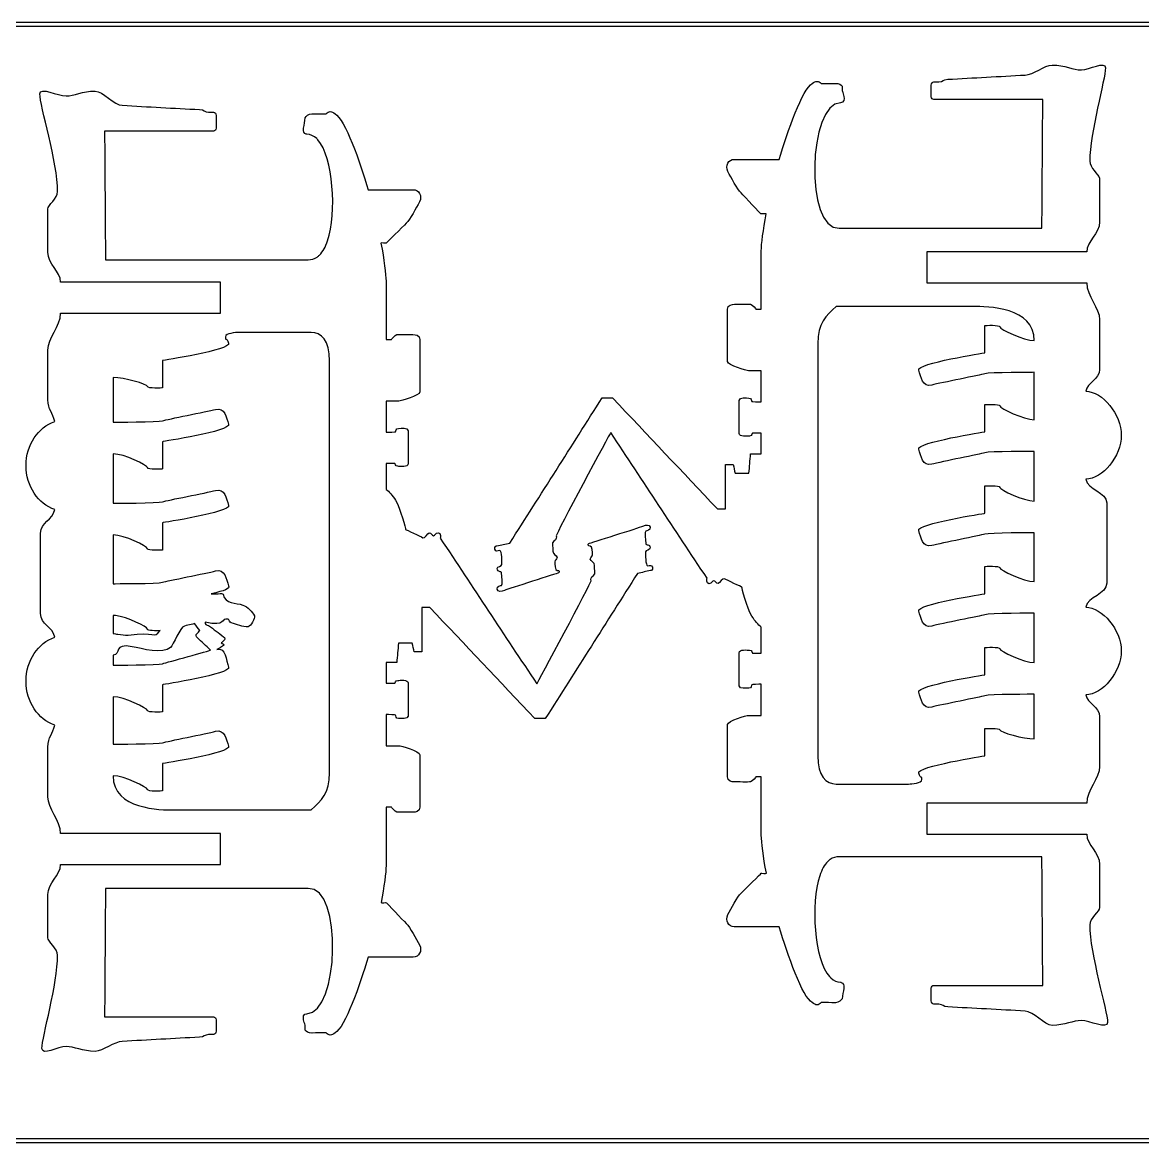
# Model space of a CAD drawing. Extents: x 0 to 300, y 0 to 105.
# Drawn here: x 100.3 to 205.4, y 0 to 105 of the extents above; entities that cross this region are included whole.
import ezdxf

# ---------------------------------------------------------------- set-up
doc = ezdxf.new("R2010")
doc.units = 0
doc.header["$MEASUREMENT"] = 0
doc.layers.add('DEFAULT', color=18, linetype='CONTINUOUS')

msp = doc.modelspace()

# ---------------------------------------------------------------- linework, layer by layer
at = {"layer": 'DEFAULT', "color": 242}
for points in [[(300, 105), (0, 105), (0, 0), (300, 0)], [(299.65, 0.35), (0.35, 0.35), (0.35, 104.65), (299.65, 104.65)]]:
    msp.add_lwpolyline(points, close=True, dxfattribs=at)
for points, knots in [([(201.32, 26.08), (201.32, 27.21), (200.11, 27.88), (200.11, 28.91), (195.11, 28.91), (190.11, 28.91), (185.11, 28.91), (185.11, 29.88), (185.11, 30.84), (185.11, 31.81), (190.11, 31.81), (195.11, 31.81), (200.11, 31.81), (200.11, 33.03), (201.32, 34.15), (201.32, 35.26), (201.32, 36.81), (201.32, 38.37), (201.32, 39.92), (201.32, 40.88), (200.16, 41.13), (200.02, 41.97), (201.61, 41.97), (203.35, 44.14), (203.35, 46.09), (203.35, 48.04), (201.56, 50.18), (200.02, 50.18), (200.21, 51.16), (201.99, 51.41), (202, 52.43), (202, 54.94), (202, 57.45), (201.99, 59.96), (201.99, 60.98), (200.21, 61.2), (200.02, 62.18), (201.61, 62.18), (203.35, 64.35), (203.35, 66.3), (203.35, 68.25), (201.61, 70.42), (200.02, 70.42), (200.16, 71.26), (201.32, 71.51), (201.32, 72.47), (201.32, 74.02), (201.32, 75.58), (201.32, 77.13), (201.32, 78.23), (200.11, 79.36), (200.11, 80.58), (195.11, 80.58), (190.11, 80.58), (185.11, 80.58), (185.11, 81.55), (185.11, 82.51), (185.11, 83.48), (190.11, 83.48), (195.11, 83.48), (200.11, 83.48), (200.11, 84.51), (201.32, 85.18), (201.32, 86.31), (201.31, 87.68), (201.31, 89.05), (201.31, 90.41), (201.22, 90.75), (200.39, 91.4), (200.39, 91.99), (200.39, 94.65), (201.87, 99.7), (201.87, 100.73), (201.87, 101.43), (200.36, 100.55), (199.61, 100.55), (198.86, 100.55), (198.07, 101), (196.87, 101), (196.17, 101), (195.08, 100.07), (194.35, 100.07), (191.93, 99.93), (189.5, 99.8), (187.08, 99.67), (186.62, 99.67), (186.66, 99.43), (186.25, 99.43), (186.09, 99.42), (185.94, 99.42), (185.79, 99.42), (185.65, 99.42), (185.54, 99.28), (185.54, 99.11), (185.54, 98.75), (185.54, 98.39), (185.54, 98.03), (185.54, 97.89), (185.65, 97.77), (185.79, 97.77), (189.19, 97.77), (192.59, 97.77), (196, 97.77), (195.97, 93.75), (195.94, 89.74), (195.91, 85.72), (189.58, 85.72), (183.25, 85.72), (176.91, 85.72), (173.64, 85.52), (174.01, 97.47), (177.04, 97.47), (177.37, 97.47), (177.4, 97.8), (177.34, 98.05), (177.29, 98.22), (177.25, 98.38), (177.21, 98.54), (177.21, 98.54), (177.21, 98.55), (177.2, 98.56), (177.2, 98.71), (177.19, 98.86), (177.18, 99.02), (177.12, 99.16), (176.87, 99.28), (176.56, 99.28), (176.56, 99.28), (176.55, 99.28), (176.54, 99.28), (176.1, 99.27), (175.66, 99.27), (175.22, 99.26), (174.98, 99.55), (174.72, 99.54), (174.39, 99.26), (173.47, 98.8), (172.05, 94.75), (171.29, 92.16), (169.88, 92.16), (168.47, 92.16), (167.07, 92.16), (166.54, 92.16), (166.18, 91.58), (166.48, 91.02), (166.77, 90.46), (167.37, 89.36), (167.71, 89.02), (168.05, 88.68), (169.57, 87.06), (169.57, 87.06), (169.57, 87.04), (170.08, 87.08), (170.07, 87.06), (169.79, 85.55), (169.61, 84.22), (169.61, 83.58), (169.61, 81.76), (169.61, 79.93), (169.61, 78.11), (169.45, 78.11), (169.28, 78.11), (169.11, 78.11), (169.11, 78.11), (168.79, 78.55), (168.6, 78.58), (168.42, 78.61), (167.33, 78.58), (167.1, 78.58), (166.86, 78.58), (166.45, 78.55), (166.45, 78.11), (166.45, 76.47), (166.45, 74.84), (166.45, 73.2), (166.45, 72.85), (168.24, 72.35), (168.42, 72.35), (168.59, 72.35), (169.61, 72.35), (169.61, 72.35), (169.61, 71.38), (169.61, 70.4), (169.61, 69.43), (169.38, 69.43), (168.71, 69.44), (168.71, 69.47), (168.71, 69.56), (168.68, 69.79), (168.45, 69.79), (168.21, 69.79), (167.57, 69.91), (167.54, 69.57), (167.52, 69.24), (167.54, 66.82), (167.54, 66.47), (167.54, 66.12), (168.3, 66.23), (168.51, 66.23), (168.73, 66.23), (168.77, 66.5), (168.77, 66.5), (169.05, 66.5), (169.33, 66.5), (169.61, 66.5), (169.61, 65.85), (169.61, 65.2), (169.61, 64.56), (169.27, 64.56), (168.94, 64.56), (168.6, 64.56), (168.55, 63.95), (168.5, 63.34), (168.45, 62.74), (168.02, 62.74), (167.58, 62.74), (167.15, 62.74), (167.1, 63.01), (167.04, 63.29), (166.98, 63.56), (166.73, 63.56), (166.49, 63.56), (166.24, 63.56), (166.24, 62.17), (166.24, 60.78), (166.24, 59.39), (166, 59.39), (165.75, 59.39), (165.51, 59.39), (162.22, 62.86), (158.94, 66.34), (155.66, 69.81), (155.33, 69.81), (155.01, 69.81), (154.69, 69.81), (151.81, 65.27), (148.93, 60.73), (146.04, 56.2), (145.63, 56.11), (145.22, 56.02), (144.81, 55.93), (144.81, 55.93), (144.55, 55.91), (144.63, 55.62), (144.72, 55.34), (144.9, 55.49), (145.09, 55.49), (145.3, 55.49), (145.3, 54.34), (145.3, 54.19), (145.3, 54.03), (144.85, 53.99), (144.86, 53.81), (144.88, 53.37), (145.25, 53.64), (145.27, 53.37), (145.3, 53.11), (145.36, 52.22), (145.27, 52.22), (145.18, 52.22), (144.79, 52.16), (144.86, 51.87), (144.92, 51.59), (145.21, 51.63), (145.54, 51.76), (145.87, 51.9), (150.5, 53.35), (150.61, 53.4), (150.73, 53.44), (150.7, 53.68), (150.48, 53.64), (150.26, 53.59), (150.24, 54.3), (150.24, 54.45), (150.24, 54.61), (150.46, 54.65), (150.46, 54.85), (150.46, 55.05), (150.04, 55.14), (150.06, 55.45), (150.08, 55.75), (149.93, 56.26), (150.16, 56.39), (150.39, 56.53), (150.48, 56.77), (150.39, 56.88), (150.3, 56.99), (155.49, 66.55), (155.49, 66.55), (158.5, 62), (161.51, 57.46), (164.52, 52.91), (164.52, 52.91), (164.43, 52.36), (164.7, 52.38), (164.96, 52.4), (165.05, 52.67), (165.16, 52.67), (165.27, 52.67), (165.41, 52.38), (165.57, 52.4), (165.73, 52.43), (165.95, 52.95), (166.15, 52.85), (166.35, 52.73), (167.78, 52.07), (167.78, 52.07), (167.78, 52.07), (168.24, 50.11), (168.73, 49.34), (169.01, 48.88), (169.31, 48.53), (169.61, 48.32), (169.61, 47.51), (169.61, 46.7), (169.61, 45.89), (169.33, 45.89), (169.05, 45.89), (168.77, 45.89), (168.77, 45.89), (168.73, 46.16), (168.51, 46.16), (168.3, 46.16), (167.54, 46.27), (167.54, 45.92), (167.54, 45.57), (167.52, 43.15), (167.54, 42.82), (167.57, 42.48), (168.21, 42.6), (168.45, 42.6), (168.68, 42.6), (168.71, 42.83), (168.71, 42.92), (168.71, 42.95), (169.38, 42.96), (169.61, 42.96), (169.61, 41.99), (169.61, 41.01), (169.61, 40.04), (169.21, 40.04), (168.82, 40.04), (168.42, 40.04), (168.24, 40.04), (166.45, 39.54), (166.45, 39.19), (166.45, 37.55), (166.45, 35.92), (166.45, 34.28), (166.45, 33.84), (166.86, 33.81), (167.09, 33.81), (167.33, 33.81), (168.42, 33.78), (168.6, 33.81), (168.79, 33.84), (169.11, 34.28), (169.11, 34.28), (169.28, 34.28), (169.45, 34.28), (169.61, 34.28), (169.61, 32.46), (169.61, 30.63), (169.61, 28.81), (169.61, 28.17), (169.8, 26.78), (170.09, 25.24), (170.1, 25.2), (169.59, 25.27), (169.59, 25.24), (169.59, 25.24), (168.05, 23.71), (167.71, 23.37), (167.37, 23.04), (166.77, 21.93), (166.48, 21.37), (166.18, 20.81), (166.54, 20.23), (167.07, 20.23), (168.47, 20.23), (169.88, 20.23), (171.29, 20.23), (172.05, 17.64), (173.47, 13.59), (174.39, 13.13), (174.72, 12.84), (174.98, 12.84), (175.22, 13.13), (175.67, 13.12), (176.12, 13.12), (176.56, 13.11), (176.87, 13.11), (177.12, 13.34), (177.18, 13.49), (177.24, 13.81), (177.29, 14.13), (177.34, 14.45), (177.34, 14.47), (177.35, 14.5), (177.35, 14.52), (177.38, 14.74), (177.29, 14.97), (177.11, 15.02), (177.09, 15.03), (177.07, 15.03), (177.04, 15.03), (176.7, 15.03), (176.39, 15.18), (176.12, 15.44), (176.08, 15.47), (176.04, 15.52), (176, 15.56), (174.58, 17.13), (174.2, 22.42), (175.09, 25.01), (175.28, 25.58), (175.53, 26.04), (175.84, 26.36), (175.91, 26.42), (175.99, 26.49), (176.06, 26.54), (176.31, 26.72), (176.6, 26.8), (176.91, 26.79), (183.25, 26.79), (189.58, 26.79), (195.91, 26.79), (195.94, 22.77), (195.97, 18.75), (196, 14.74), (192.59, 14.74), (189.19, 14.74), (185.79, 14.74), (185.65, 14.74), (185.54, 14.62), (185.54, 14.47), (185.54, 14.08), (185.54, 13.68), (185.54, 13.28), (185.54, 13.11), (185.65, 12.97), (185.79, 12.97), (185.94, 12.97), (186.09, 12.97), (186.25, 12.97), (186.66, 12.96), (186.62, 12.72), (187.08, 12.72), (189.5, 12.59), (191.93, 12.46), (194.35, 12.32), (195.08, 12.32), (196.17, 10.99), (196.87, 10.99), (198.07, 10.99), (198.86, 11.44), (199.61, 11.44), (200.36, 11.44), (202.07, 10.56), (202.07, 11.26), (202.07, 12.29), (200.39, 17.74), (200.39, 20.4), (200.39, 21.02), (201.32, 21.71), (201.32, 22.03), (201.32, 23.38), (201.32, 24.73), (201.32, 26.08)], [11.461, 11.461, 11.461, 11.461, 12.461, 12.461, 12.461, 54.981, 54.981, 54.981, 63.198, 63.198, 63.198, 105.718, 105.718, 105.718, 106.718, 106.718, 106.718, 119.95, 119.95, 119.95, 120.95, 120.95, 120.95, 121.95, 121.95, 121.95, 122.95, 122.95, 122.95, 123.959055, 123.959055, 123.959055, 145.337111, 145.337111, 145.337111, 146.337111, 146.337111, 146.337111, 147.337111, 147.337111, 147.337111, 148.337111, 148.337111, 148.337111, 149.337111, 149.337111, 149.337111, 162.567111, 162.567111, 162.567111, 163.567111, 163.567111, 163.567111, 206.087111, 206.087111, 206.087111, 214.303111, 214.303111, 214.303111, 256.823111, 256.823111, 256.823111, 257.823111, 257.823111, 257.823111, 269.442145, 269.442145, 269.442145, 270.442145, 270.442145, 270.442145, 271.442145, 271.442145, 271.442145, 272.442145, 272.442145, 272.442145, 273.442145, 273.442145, 273.442145, 274.442145, 274.442145, 274.442145, 295.063184, 295.063184, 295.063184, 296.063184, 296.063184, 296.063184, 297.364338, 297.364338, 297.364338, 298.364338, 298.364338, 298.364338, 301.409338, 301.409338, 301.409338, 302.409338, 302.409338, 302.409338, 331.348338, 331.348338, 331.348338, 365.489254, 365.489254, 365.489254, 419.338254, 419.338254, 419.338254, 420.338254, 420.338254, 420.338254, 421.338254, 421.338254, 421.338254, 422.766736, 422.766736, 422.766736, 423.766736, 423.766736, 423.766736, 425.071694, 425.071694, 425.071694, 426.071694, 426.071694, 426.071694, 426.130694, 426.130694, 426.130694, 429.871191, 429.871191, 429.871191, 430.871191, 430.871191, 430.871191, 431.871191, 431.871191, 431.871191, 443.834191, 443.834191, 443.834191, 444.834191, 444.834191, 444.834191, 445.834191, 445.834191, 445.834191, 446.834191, 446.834191, 446.834191, 447.834191, 447.834191, 447.834191, 448.834191, 448.834191, 448.834191, 464.335191, 464.335191, 464.335191, 465.754192, 465.754192, 465.754192, 466.754192, 466.754192, 466.754192, 467.754192, 467.754192, 467.754192, 468.754192, 468.754192, 468.754192, 482.674192, 482.674192, 482.674192, 483.674192, 483.674192, 483.674192, 484.674192, 484.674192, 484.674192, 492.954192, 492.954192, 492.954192, 493.954192, 493.954192, 493.954192, 494.954192, 494.954192, 494.954192, 495.954192, 495.954192, 495.954192, 496.954192, 496.954192, 496.954192, 497.954192, 497.954192, 497.954192, 498.954192, 498.954192, 498.954192, 501.333192, 501.333192, 501.333192, 506.834192, 506.834192, 506.834192, 509.700192, 509.700192, 509.700192, 514.878833, 514.878833, 514.878833, 518.538833, 518.538833, 518.538833, 520.921877, 520.921877, 520.921877, 523.011877, 523.011877, 523.011877, 534.840877, 534.840877, 534.840877, 536.920877, 536.920877, 536.920877, 577.574646, 577.574646, 577.574646, 580.324646, 580.324646, 580.324646, 626.034174, 626.034174, 626.034174, 629.615738, 629.615738, 629.615738, 630.615738, 630.615738, 630.615738, 631.615738, 631.615738, 631.615738, 632.615738, 632.615738, 632.615738, 633.615738, 633.615738, 633.615738, 634.615738, 634.615738, 634.615738, 635.615738, 635.615738, 635.615738, 636.615738, 636.615738, 636.615738, 637.615738, 637.615738, 637.615738, 638.615738, 638.615738, 638.615738, 639.615738, 639.615738, 639.615738, 640.615738, 640.615738, 640.615738, 641.615738, 641.615738, 641.615738, 642.615738, 642.615738, 642.615738, 643.615738, 643.615738, 643.615738, 644.615738, 644.615738, 644.615738, 645.615738, 645.615738, 645.615738, 691.997221, 691.997221, 691.997221, 692.997221, 692.997221, 692.997221, 693.997221, 693.997221, 693.997221, 694.997221, 694.997221, 694.997221, 695.997221, 695.997221, 695.997221, 696.997221, 696.997221, 696.997221, 697.997221, 697.997221, 697.997221, 698.997221, 698.997221, 698.997221, 705.867221, 705.867221, 705.867221, 708.246221, 708.246221, 708.246221, 709.246221, 709.246221, 709.246221, 710.246221, 710.246221, 710.246221, 711.246221, 711.246221, 711.246221, 712.246221, 712.246221, 712.246221, 713.246221, 713.246221, 713.246221, 714.246221, 714.246221, 714.246221, 722.525222, 722.525222, 722.525222, 725.910222, 725.910222, 725.910222, 726.910222, 726.910222, 726.910222, 740.830222, 740.830222, 740.830222, 741.830222, 741.830222, 741.830222, 742.830222, 742.830222, 742.830222, 743.830222, 743.830222, 743.830222, 745.247222, 745.247222, 745.247222, 760.747222, 760.747222, 760.747222, 761.747222, 761.747222, 761.747222, 762.747222, 762.747222, 762.747222, 763.747222, 763.747222, 763.747222, 764.747222, 764.747222, 764.747222, 765.747222, 765.747222, 765.747222, 777.712222, 777.712222, 777.712222, 778.712222, 778.712222, 778.712222, 779.712222, 779.712222, 779.712222, 783.51168, 783.51168, 783.51168, 784.51168, 784.51168, 784.51168, 787.270242, 787.270242, 787.270242, 788.270242, 788.270242, 788.270242, 789.270242, 789.270242, 789.270242, 790.270242, 790.270242, 790.270242, 791.270242, 791.270242, 791.270242, 792.270242, 792.270242, 792.270242, 793.270242, 793.270242, 793.270242, 794.270242, 794.270242, 794.270242, 795.270242, 795.270242, 795.270242, 796.270242, 796.270242, 796.270242, 850.119242, 850.119242, 850.119242, 884.272157, 884.272157, 884.272157, 913.211157, 913.211157, 913.211157, 914.211157, 914.211157, 914.211157, 917.586157, 917.586157, 917.586157, 918.586157, 918.586157, 918.586157, 919.887282, 919.887282, 919.887282, 920.887282, 920.887282, 920.887282, 941.508266, 941.508266, 941.508266, 942.508266, 942.508266, 942.508266, 943.508266, 943.508266, 943.508266, 944.508266, 944.508266, 944.508266, 945.508266, 945.508266, 945.508266, 946.508266, 946.508266, 946.508266, 957.969266, 957.969266, 957.969266, 957.969266]), ([(102.73, 83.47), (102.73, 82.34), (103.93, 81.67), (103.93, 80.64), (108.93, 80.64), (113.93, 80.64), (118.93, 80.64), (118.93, 79.67), (118.93, 78.71), (118.93, 77.74), (113.93, 77.74), (108.93, 77.74), (103.93, 77.74), (103.93, 76.52), (102.73, 75.39), (102.73, 74.29), (102.73, 72.74), (102.73, 71.18), (102.73, 69.63), (102.73, 68.67), (103.23, 68.42), (103.37, 67.58), (101.82, 67.06), (100.69, 65.41), (100.69, 63.46), (100.69, 61.51), (101.82, 59.86), (103.38, 59.34), (103.19, 58.36), (102.05, 58.14), (102.05, 57.12), (102.05, 54.61), (102.05, 52.1), (102.05, 49.59), (102.05, 48.57), (103.19, 48.35), (103.38, 47.37), (101.82, 46.85), (100.69, 45.2), (100.69, 43.25), (100.69, 41.3), (101.82, 39.65), (103.37, 39.13), (103.23, 38.29), (102.73, 38.04), (102.73, 37.08), (102.73, 35.53), (102.73, 33.97), (102.73, 32.42), (102.73, 31.31), (103.93, 30.19), (103.93, 28.97), (108.93, 28.97), (113.93, 28.97), (118.93, 28.97), (118.93, 28), (118.93, 27.04), (118.93, 26.07), (113.93, 26.07), (108.93, 26.07), (103.93, 26.07), (103.93, 25.04), (102.73, 24.37), (102.73, 23.24), (102.73, 21.89), (102.73, 20.54), (102.73, 19.19), (102.73, 18.87), (103.65, 18.18), (103.65, 17.56), (103.65, 14.9), (102.18, 9.85), (102.18, 8.82), (102.18, 8.12), (103.68, 9), (104.44, 9), (105.18, 9), (105.97, 8.55), (107.17, 8.55), (107.88, 8.55), (108.96, 9.48), (109.7, 9.48), (112.12, 9.62), (114.54, 9.75), (116.96, 9.88), (117.42, 9.88), (117.38, 10.12), (117.8, 10.12), (117.95, 10.13), (118.1, 10.13), (118.25, 10.13), (118.39, 10.13), (118.51, 10.27), (118.51, 10.44), (118.51, 10.8), (118.51, 11.16), (118.51, 11.52), (118.51, 11.66), (118.39, 11.78), (118.25, 11.78), (114.85, 11.78), (111.45, 11.78), (108.05, 11.78), (108.08, 15.8), (108.1, 19.81), (108.13, 23.82), (114.47, 23.82), (120.8, 23.82), (127.13, 23.82), (130.4, 24.03), (130.03, 12.08), (127, 12.08), (126.67, 12.08), (126.64, 11.75), (126.71, 11.5), (126.75, 11.33), (126.79, 11.17), (126.84, 11.01), (126.84, 11), (126.84, 11), (126.84, 10.99), (126.85, 10.84), (126.85, 10.69), (126.86, 10.53), (126.92, 10.39), (127.17, 10.27), (127.48, 10.27), (127.49, 10.27), (127.49, 10.27), (127.5, 10.27), (127.94, 10.28), (128.38, 10.28), (128.82, 10.29), (129.07, 10), (129.33, 10), (129.65, 10.29), (130.57, 10.75), (132, 14.8), (132.76, 17.39), (134.16, 17.39), (135.57, 17.39), (136.98, 17.39), (137.51, 17.39), (137.86, 17.97), (137.57, 18.53), (137.27, 19.09), (136.67, 20.19), (136.33, 20.53), (135.99, 20.87), (134.47, 22.48), (134.47, 22.48), (134.48, 22.52), (133.96, 22.45), (133.97, 22.49), (134.25, 23.98), (134.43, 25.34), (134.43, 25.97), (134.43, 27.79), (134.43, 29.62), (134.43, 31.44), (134.6, 31.44), (134.76, 31.44), (134.93, 31.44), (134.93, 31.44), (135.26, 31), (135.44, 30.97), (135.63, 30.94), (136.71, 30.97), (136.95, 30.97), (137.19, 30.97), (137.6, 31), (137.6, 31.44), (137.6, 33.08), (137.6, 34.71), (137.6, 36.35), (137.6, 36.7), (135.8, 37.2), (135.63, 37.2), (135.23, 37.2), (134.83, 37.2), (134.43, 37.2), (134.43, 38.17), (134.43, 39.15), (134.43, 40.12), (134.66, 40.12), (135.33, 40.11), (135.33, 40.08), (135.33, 39.99), (135.36, 39.76), (135.6, 39.76), (135.83, 39.76), (136.48, 39.64), (136.5, 39.98), (136.52, 40.31), (136.51, 42.73), (136.51, 43.08), (136.51, 43.43), (135.74, 43.32), (135.53, 43.32), (135.31, 43.32), (135.27, 43.05), (135.27, 43.05), (134.99, 43.05), (134.71, 43.05), (134.43, 43.05), (134.43, 43.7), (134.43, 44.34), (134.43, 44.99), (134.77, 44.99), (135.11, 44.99), (135.44, 44.99), (135.49, 45.6), (135.55, 46.21), (135.6, 46.81), (136.03, 46.81), (136.46, 46.81), (136.89, 46.81), (136.95, 46.54), (137.01, 46.26), (137.07, 45.99), (137.31, 45.99), (137.56, 45.99), (137.8, 45.99), (137.8, 47.38), (137.8, 48.77), (137.8, 50.16), (138.05, 50.16), (138.29, 50.16), (138.54, 50.16), (141.82, 46.69), (145.1, 43.21), (148.39, 39.74), (148.71, 39.74), (149.03, 39.74), (149.36, 39.74), (152.24, 44.28), (155.12, 48.81), (158, 53.35), (158.41, 53.44), (158.82, 53.53), (159.23, 53.62), (159.23, 53.62), (159.5, 53.64), (159.41, 53.93), (159.32, 54.21), (159.15, 54.06), (158.95, 54.06), (158.75, 54.06), (158.75, 55.21), (158.75, 55.36), (158.75, 55.51), (159.2, 55.56), (159.19, 55.74), (159.17, 56.18), (158.79, 55.91), (158.77, 56.18), (158.75, 56.44), (158.68, 57.32), (158.77, 57.32), (158.86, 57.32), (159.26, 57.39), (159.19, 57.68), (159.12, 57.96), (158.84, 57.92), (158.51, 57.79), (158.18, 57.65), (153.54, 56.2), (153.43, 56.15), (153.32, 56.11), (153.34, 55.87), (153.57, 55.91), (153.78, 55.96), (153.8, 55.25), (153.8, 55.1), (153.8, 54.94), (153.58, 54.9), (153.58, 54.7), (153.58, 54.5), (154.01, 54.41), (153.98, 54.1), (153.96, 53.8), (154.11, 53.29), (153.88, 53.15), (153.65, 53.02), (153.57, 52.78), (153.65, 52.67), (153.74, 52.56), (148.56, 43), (148.56, 43), (145.54, 47.55), (142.53, 52.09), (139.52, 56.64), (139.52, 56.64), (139.61, 57.19), (139.34, 57.17), (139.08, 57.15), (138.99, 56.88), (138.88, 56.88), (138.77, 56.88), (138.63, 57.17), (138.47, 57.15), (138.31, 57.12), (138.09, 56.59), (137.89, 56.7), (137.69, 56.82), (136.27, 57.48), (136.27, 57.48), (136.27, 57.48), (135.8, 59.44), (135.32, 60.21), (135.03, 60.67), (134.73, 61.02), (134.43, 61.23), (134.43, 62.04), (134.43, 62.85), (134.43, 63.66), (134.71, 63.66), (134.99, 63.66), (135.27, 63.66), (135.27, 63.66), (135.31, 63.39), (135.53, 63.39), (135.74, 63.39), (136.51, 63.28), (136.51, 63.63), (136.51, 63.98), (136.52, 66.4), (136.5, 66.73), (136.48, 67.07), (135.83, 66.95), (135.6, 66.95), (135.36, 66.95), (135.33, 66.72), (135.33, 66.63), (135.33, 66.6), (134.66, 66.59), (134.43, 66.59), (134.43, 67.56), (134.43, 68.54), (134.43, 69.51), (134.43, 69.51), (135.45, 69.51), (135.63, 69.51), (135.8, 69.51), (137.6, 70.01), (137.6, 70.36), (137.6, 72), (137.6, 73.63), (137.6, 75.27), (137.6, 75.71), (137.19, 75.74), (136.95, 75.74), (136.71, 75.74), (135.63, 75.77), (135.44, 75.74), (135.26, 75.71), (134.93, 75.27), (134.93, 75.27), (134.76, 75.27), (134.6, 75.27), (134.43, 75.27), (134.43, 77.09), (134.43, 78.92), (134.43, 80.74), (134.43, 81.38), (134.24, 82.79), (133.95, 84.31), (133.94, 84.36), (134.46, 84.27), (134.45, 84.31), (134.45, 84.31), (135.99, 85.84), (136.33, 86.18), (136.67, 86.51), (137.27, 87.62), (137.57, 88.18), (137.86, 88.74), (137.51, 89.32), (136.98, 89.32), (135.57, 89.32), (134.16, 89.32), (132.76, 89.32), (132, 91.91), (130.57, 95.96), (129.65, 96.42), (129.33, 96.7), (129.07, 96.71), (128.82, 96.42), (128.37, 96.43), (127.93, 96.43), (127.48, 96.44), (127.17, 96.44), (126.92, 96.21), (126.86, 96.06), (126.81, 95.74), (126.76, 95.42), (126.71, 95.1), (126.7, 95.08), (126.7, 95.05), (126.69, 95.03), (126.67, 94.81), (126.76, 94.58), (126.93, 94.53), (126.95, 94.52), (126.98, 94.52), (127, 94.52), (127.35, 94.52), (127.65, 94.37), (127.93, 94.11), (127.97, 94.07), (128.01, 94.03), (128.04, 93.99), (129.46, 92.42), (129.84, 87.13), (128.96, 84.54), (128.76, 83.97), (128.51, 83.51), (128.2, 83.19), (128.13, 83.13), (128.06, 83.06), (127.98, 83.01), (127.73, 82.83), (127.45, 82.75), (127.13, 82.76), (120.8, 82.76), (114.47, 82.76), (108.13, 82.76), (108.1, 86.78), (108.08, 90.8), (108.05, 94.81), (111.45, 94.81), (114.85, 94.81), (118.25, 94.81), (118.39, 94.81), (118.51, 94.93), (118.51, 95.08), (118.51, 95.47), (118.51, 95.87), (118.51, 96.27), (118.51, 96.44), (118.39, 96.58), (118.25, 96.58), (118.1, 96.58), (117.95, 96.58), (117.8, 96.58), (117.38, 96.58), (117.42, 96.83), (116.96, 96.83), (114.54, 96.96), (112.12, 97.09), (109.7, 97.23), (108.96, 97.23), (107.88, 98.56), (107.17, 98.56), (105.97, 98.56), (105.18, 98.11), (104.44, 98.11), (103.68, 98.11), (101.98, 98.99), (101.98, 98.29), (101.98, 97.26), (103.65, 91.81), (103.65, 89.15), (103.65, 88.53), (102.73, 87.84), (102.73, 87.52), (102.73, 86.17), (102.73, 84.82), (102.73, 83.47)], [11.46, 11.46, 11.46, 11.46, 12.46, 12.46, 12.46, 54.98, 54.98, 54.98, 63.196, 63.196, 63.196, 105.716, 105.716, 105.716, 106.716, 106.716, 106.716, 119.946, 119.946, 119.946, 120.946, 120.946, 120.946, 121.946, 121.946, 121.946, 122.946, 122.946, 122.946, 123.955, 123.955, 123.955, 145.333, 145.333, 145.333, 146.333, 146.333, 146.333, 147.333, 147.333, 147.333, 148.333, 148.333, 148.333, 149.333, 149.333, 149.333, 162.562, 162.562, 162.562, 163.562, 163.562, 163.562, 206.082, 206.082, 206.082, 214.299, 214.299, 214.299, 256.819, 256.819, 256.819, 257.819, 257.819, 257.819, 269.278, 269.278, 269.278, 270.278, 270.278, 270.278, 271.278, 271.278, 271.278, 272.278, 272.278, 272.278, 273.278, 273.278, 273.278, 274.278, 274.278, 274.278, 294.899039, 294.899039, 294.899039, 295.899039, 295.899039, 295.899039, 297.200193, 297.200193, 297.200193, 298.200193, 298.200193, 298.200193, 301.245193, 301.245193, 301.245193, 302.245193, 302.245193, 302.245193, 331.184193, 331.184193, 331.184193, 365.325108, 365.325108, 365.325108, 419.174108, 419.174108, 419.174108, 420.174108, 420.174108, 420.174108, 421.174108, 421.174108, 421.174108, 422.603556, 422.603556, 422.603556, 423.603556, 423.603556, 423.603556, 424.908515, 424.908515, 424.908515, 425.908515, 425.908515, 425.908515, 425.969515, 425.969515, 425.969515, 429.707996, 429.707996, 429.707996, 430.707996, 430.707996, 430.707996, 431.707996, 431.707996, 431.707996, 443.674996, 443.674996, 443.674996, 444.674996, 444.674996, 444.674996, 445.674996, 445.674996, 445.674996, 446.674996, 446.674996, 446.674996, 447.674996, 447.674996, 447.674996, 448.674996, 448.674996, 448.674996, 464.174996, 464.174996, 464.174996, 465.591996, 465.591996, 465.591996, 466.591996, 466.591996, 466.591996, 467.591996, 467.591996, 467.591996, 468.591996, 468.591996, 468.591996, 482.510996, 482.510996, 482.510996, 483.510996, 483.510996, 483.510996, 486.897996, 486.897996, 486.897996, 495.178996, 495.178996, 495.178996, 496.178996, 496.178996, 496.178996, 497.178996, 497.178996, 497.178996, 498.178996, 498.178996, 498.178996, 499.178996, 499.178996, 499.178996, 500.178996, 500.178996, 500.178996, 501.178996, 501.178996, 501.178996, 503.560996, 503.560996, 503.560996, 509.060996, 509.060996, 509.060996, 511.928996, 511.928996, 511.928996, 517.108633, 517.108633, 517.108633, 520.768633, 520.768633, 520.768633, 523.151678, 523.151678, 523.151678, 525.241678, 525.241678, 525.241678, 537.071678, 537.071678, 537.071678, 539.151678, 539.151678, 539.151678, 579.805446, 579.805446, 579.805446, 582.555446, 582.555446, 582.555446, 628.265818, 628.265818, 628.265818, 631.84717, 631.84717, 631.84717, 632.84717, 632.84717, 632.84717, 633.84717, 633.84717, 633.84717, 634.84717, 634.84717, 634.84717, 635.84717, 635.84717, 635.84717, 636.84717, 636.84717, 636.84717, 637.84717, 637.84717, 637.84717, 638.84717, 638.84717, 638.84717, 639.84717, 639.84717, 639.84717, 640.84717, 640.84717, 640.84717, 641.84717, 641.84717, 641.84717, 642.84717, 642.84717, 642.84717, 643.84717, 643.84717, 643.84717, 644.84717, 644.84717, 644.84717, 645.84717, 645.84717, 645.84717, 646.84717, 646.84717, 646.84717, 647.84717, 647.84717, 647.84717, 694.229476, 694.229476, 694.229476, 695.229476, 695.229476, 695.229476, 696.229476, 696.229476, 696.229476, 697.229476, 697.229476, 697.229476, 698.229476, 698.229476, 698.229476, 699.229476, 699.229476, 699.229476, 700.229476, 700.229476, 700.229476, 701.229476, 701.229476, 701.229476, 708.099476, 708.099476, 708.099476, 710.481476, 710.481476, 710.481476, 711.481476, 711.481476, 711.481476, 712.481476, 712.481476, 712.481476, 713.481476, 713.481476, 713.481476, 714.481476, 714.481476, 714.481476, 715.481476, 715.481476, 715.481476, 716.481476, 716.481476, 716.481476, 724.760476, 724.760476, 724.760476, 725.760476, 725.760476, 725.760476, 726.760476, 726.760476, 726.760476, 740.680476, 740.680476, 740.680476, 741.680476, 741.680476, 741.680476, 742.680476, 742.680476, 742.680476, 743.680476, 743.680476, 743.680476, 745.096476, 745.096476, 745.096476, 760.596476, 760.596476, 760.596476, 761.596476, 761.596476, 761.596476, 762.596476, 762.596476, 762.596476, 763.596476, 763.596476, 763.596476, 764.596476, 764.596476, 764.596476, 765.596476, 765.596476, 765.596476, 777.563476, 777.563476, 777.563476, 778.563476, 778.563476, 778.563476, 779.563476, 779.563476, 779.563476, 783.36295, 783.36295, 783.36295, 784.36295, 784.36295, 784.36295, 787.120525, 787.120525, 787.120525, 788.120525, 788.120525, 788.120525, 789.120525, 789.120525, 789.120525, 790.120525, 790.120525, 790.120525, 791.120525, 791.120525, 791.120525, 792.120525, 792.120525, 792.120525, 793.120525, 793.120525, 793.120525, 794.120525, 794.120525, 794.120525, 795.120525, 795.120525, 795.120525, 796.120525, 796.120525, 796.120525, 849.969525, 849.969525, 849.969525, 884.12244, 884.12244, 884.12244, 913.06144, 913.06144, 913.06144, 914.06144, 914.06144, 914.06144, 917.43644, 917.43644, 917.43644, 918.43644, 918.43644, 918.43644, 919.737578, 919.737578, 919.737578, 920.737578, 920.737578, 920.737578, 941.358618, 941.358618, 941.358618, 942.358618, 942.358618, 942.358618, 943.358618, 943.358618, 943.358618, 944.358618, 944.358618, 944.358618, 945.358618, 945.358618, 945.358618, 946.358618, 946.358618, 946.358618, 957.818618, 957.818618, 957.818618, 957.818618]), ([(176.63, 33.61), (175.68, 33.61), (174.91, 34.36), (174.91, 36.26), (174.91, 49.14), (174.91, 62.01), (174.91, 74.88), (174.91, 76.79), (175.68, 77.53), (176.63, 78.37), (180.9, 78.37), (185.17, 78.37), (189.44, 78.37), (190.82, 78.37), (195.2, 78.33), (195.2, 75.17), (194.19, 75.17), (191.98, 76.24), (191.98, 76.46), (191.98, 76.68), (190.57, 76.59), (190.57, 76.59), (190.57, 75.74), (190.57, 74.89), (190.57, 74.03), (190.57, 74.03), (184.11, 73.04), (184.36, 72.4), (184.61, 71.76), (184.7, 70.77), (185.58, 71), (186.47, 71.23), (190.16, 71.94), (190.55, 72.07), (190.95, 72.2), (195.2, 72.2), (195.2, 72.2), (195.2, 70.72), (195.2, 69.24), (195.2, 67.76), (194.19, 67.76), (191.98, 68.83), (191.98, 69.05), (191.98, 69.27), (190.57, 69.18), (190.57, 69.18), (190.57, 68.33), (190.57, 67.48), (190.57, 66.62), (190.57, 66.62), (184.11, 65.63), (184.36, 64.99), (184.61, 64.35), (184.7, 63.36), (185.58, 63.59), (186.47, 63.82), (190.16, 64.53), (190.55, 64.66), (190.95, 64.79), (195.2, 64.79), (195.2, 64.79), (195.2, 63.24), (195.2, 61.68), (195.2, 60.13), (194.19, 60.13), (191.98, 61.2), (191.98, 61.42), (191.98, 61.64), (190.57, 61.55), (190.57, 61.55), (190.57, 60.7), (190.57, 59.84), (190.57, 58.99), (190.57, 58.99), (184.11, 58), (184.36, 57.36), (184.61, 56.72), (184.7, 55.73), (185.58, 55.96), (186.47, 56.19), (190.16, 56.9), (190.55, 57.03), (190.95, 57.16), (195.2, 57.16), (195.2, 57.16), (195.2, 55.64), (195.2, 54.11), (195.2, 52.59), (194.19, 52.59), (191.98, 53.65), (191.98, 53.88), (191.98, 54.09), (190.57, 54.01), (190.57, 54.01), (190.57, 53.15), (190.57, 52.3), (190.57, 51.45), (190.57, 51.45), (184.11, 50.46), (184.36, 49.82), (184.61, 49.18), (184.7, 48.19), (185.58, 48.42), (186.47, 48.65), (190.16, 49.35), (190.55, 49.48), (190.95, 49.62), (195.2, 49.62), (195.2, 49.62), (195.2, 48.07), (195.2, 46.53), (195.2, 44.99), (194.19, 44.99), (191.98, 46.06), (191.98, 46.28), (191.98, 46.5), (190.57, 46.41), (190.57, 46.41), (190.57, 45.56), (190.57, 44.71), (190.57, 43.85), (190.57, 43.85), (184.11, 42.86), (184.36, 42.22), (184.61, 41.58), (184.7, 40.59), (185.58, 40.82), (186.47, 41.05), (190.16, 41.75), (190.55, 41.89), (190.95, 42.02), (195.2, 42.02), (195.2, 42.02), (195.2, 40.62), (195.2, 39.23), (195.2, 37.84), (194.19, 37.84), (191.98, 38.46), (191.98, 38.68), (191.98, 38.9), (190.57, 38.81), (190.57, 38.81), (190.57, 37.96), (190.57, 37.1), (190.57, 36.25), (190.57, 36.25), (184.11, 35.26), (184.36, 34.62), (184.61, 33.98), (184.66, 34.46), (184.66, 34.02), (184.66, 33.69), (183.69, 33.62), (183.42, 33.61), (181.16, 33.61), (178.9, 33.61), (176.63, 33.61)], [19.238, 19.238, 19.238, 19.238, 20.238, 20.238, 20.238, 129.718, 129.718, 129.718, 130.718, 130.718, 130.718, 167.007, 167.007, 167.007, 168.007, 168.007, 168.007, 169.007, 169.007, 169.007, 170.007, 170.007, 170.007, 177.257, 177.257, 177.257, 178.257, 178.257, 178.257, 179.257, 179.257, 179.257, 180.257, 180.257, 180.257, 181.257, 181.257, 181.257, 193.847, 193.847, 193.847, 194.847, 194.847, 194.847, 195.847, 195.847, 195.847, 203.097, 203.097, 203.097, 204.097, 204.097, 204.097, 205.097, 205.097, 205.097, 206.097, 206.097, 206.097, 207.097, 207.097, 207.097, 220.307, 220.307, 220.307, 221.307, 221.307, 221.307, 222.307, 222.307, 222.307, 229.556, 229.556, 229.556, 230.556, 230.556, 230.556, 231.556, 231.556, 231.556, 232.556, 232.556, 232.556, 233.556, 233.556, 233.556, 246.516, 246.516, 246.516, 247.516, 247.516, 247.516, 248.516, 248.516, 248.516, 255.766, 255.766, 255.766, 256.766, 256.766, 256.766, 257.766, 257.766, 257.766, 258.766, 258.766, 258.766, 259.766, 259.766, 259.766, 272.885, 272.885, 272.885, 273.885, 273.885, 273.885, 274.885, 274.885, 274.885, 282.134, 282.134, 282.134, 283.134, 283.134, 283.134, 284.134, 284.134, 284.134, 285.134, 285.134, 285.134, 286.134, 286.134, 286.134, 297.984, 297.984, 297.984, 298.984, 298.984, 298.984, 299.984, 299.984, 299.984, 307.233, 307.233, 307.233, 308.233, 308.233, 308.233, 309.233, 309.233, 309.233, 310.233, 310.233, 310.233, 329.471, 329.471, 329.471, 329.471]), ([(114.61, 31.18), (113.28, 31.18), (108.85, 31.22), (108.85, 34.38), (109.86, 34.38), (112.06, 33.31), (112.06, 33.09), (112.06, 32.87), (113.47, 32.96), (113.47, 32.96), (113.47, 33.81), (113.47, 34.66), (113.47, 35.52), (113.47, 35.52), (119.93, 36.51), (119.68, 37.15), (119.43, 37.78), (119.34, 38.78), (118.46, 38.55), (117.58, 38.32), (113.89, 37.61), (113.49, 37.48), (113.09, 37.35), (108.85, 37.35), (108.85, 37.35), (108.85, 38.83), (108.85, 40.31), (108.85, 41.79), (109.86, 41.79), (112.06, 40.72), (112.06, 40.5), (112.06, 40.28), (113.47, 40.37), (113.47, 40.37), (113.47, 41.22), (113.47, 42.07), (113.47, 42.92), (113.47, 42.92), (119.93, 43.92), (119.68, 44.56), (119.43, 45.2), (119.43, 46.44), (118.56, 46.22), (118.63, 46.27), (119.19, 46.58), (119.19, 46.58), (119.26, 46.62), (119.24, 46.72), (119.14, 46.76), (119.09, 46.78), (119.04, 46.81), (118.99, 46.83), (119.07, 46.9), (119.15, 46.97), (119.23, 47.05), (119.36, 47.15), (119.36, 47.32), (119.21, 47.41), (118.74, 47.76), (118.27, 48.12), (117.8, 48.47), (117.58, 48.44), (117.46, 48.65), (117.47, 48.77), (119.49, 48.31), (118.9, 49.22), (119.64, 49.06), (119.7, 48.99), (119.79, 48.78), (119.93, 48.73), (120.45, 48.56), (120.99, 48.31), (121.5, 48.36), (121.75, 48.39), (122.19, 49.14), (122.09, 49.36), (121.91, 49.78), (121.45, 50.2), (121.01, 50.38), (120.37, 50.64), (119.36, 50.43), (119.16, 51.4), (119.13, 51.55), (118.33, 51.37), (118.04, 51.44), (119.32, 51.73), (119.79, 51.92), (119.68, 52.19), (119.43, 52.83), (119.34, 53.82), (118.46, 53.59), (117.58, 53.36), (113.89, 52.65), (113.49, 52.52), (113.09, 52.39), (108.85, 52.39), (108.85, 52.39), (108.85, 53.91), (108.85, 55.44), (108.85, 56.96), (109.86, 56.96), (112.06, 55.9), (112.06, 55.67), (112.06, 55.46), (113.47, 55.54), (113.47, 55.54), (113.47, 56.4), (113.47, 57.25), (113.47, 58.1), (113.47, 58.1), (119.93, 59.09), (119.68, 59.73), (119.43, 60.37), (119.34, 61.36), (118.46, 61.13), (117.58, 60.9), (113.89, 60.2), (113.49, 60.07), (113.09, 59.93), (108.85, 59.93), (108.85, 59.93), (108.85, 61.48), (108.85, 63.02), (108.85, 64.56), (109.86, 64.56), (112.06, 63.49), (112.06, 63.27), (112.06, 63.05), (113.47, 63.14), (113.47, 63.14), (113.47, 63.99), (113.47, 64.84), (113.47, 65.7), (113.47, 65.7), (119.93, 66.69), (119.68, 67.33), (119.43, 67.97), (119.34, 68.96), (118.46, 68.73), (117.58, 68.5), (113.89, 67.8), (113.49, 67.66), (113.09, 67.53), (108.85, 67.53), (108.85, 67.53), (108.85, 68.92), (108.85, 70.32), (108.85, 71.71), (109.86, 71.71), (112.06, 71.09), (112.06, 70.87), (112.06, 70.65), (113.47, 70.74), (113.47, 70.74), (113.47, 71.59), (113.47, 72.45), (113.47, 73.3), (113.47, 73.3), (119.93, 74.29), (119.68, 74.93), (119.43, 75.57), (119.38, 75.09), (119.38, 75.53), (119.38, 75.86), (120.35, 75.93), (120.62, 75.94), (122.88, 75.94), (125.15, 75.94), (127.41, 75.94), (128.36, 75.94), (129.13, 75.19), (129.13, 73.29), (129.13, 60.41), (129.13, 47.54), (129.13, 34.67), (129.13, 32.76), (128.36, 32.02), (127.41, 31.18), (123.14, 31.18), (118.87, 31.18), (114.61, 31.18)], [36.289, 36.289, 36.289, 36.289, 37.289, 37.289, 37.289, 38.289, 38.289, 38.289, 39.289, 39.289, 39.289, 46.539, 46.539, 46.539, 47.539, 47.539, 47.539, 48.539, 48.539, 48.539, 49.539, 49.539, 49.539, 50.539, 50.539, 50.539, 63.128, 63.128, 63.128, 64.128, 64.128, 64.128, 65.128, 65.128, 65.128, 72.378, 72.378, 72.378, 73.378, 73.378, 73.378, 74.378, 74.378, 74.378, 75.378, 75.378, 75.378, 76.378, 76.378, 76.378, 76.856101, 76.856101, 76.856101, 77.769732, 77.769732, 77.769732, 78.769732, 78.769732, 78.769732, 83.771752, 83.771752, 83.771752, 84.771752, 84.771752, 84.771752, 85.771752, 85.771752, 85.771752, 86.771752, 86.771752, 86.771752, 87.771752, 87.771752, 87.771752, 88.771752, 88.771752, 88.771752, 89.771752, 89.771752, 89.771752, 90.771752, 90.771752, 90.771752, 91.771752, 91.771752, 91.771752, 92.771752, 92.771752, 92.771752, 93.771752, 93.771752, 93.771752, 94.771752, 94.771752, 94.771752, 95.771752, 95.771752, 95.771752, 108.732752, 108.732752, 108.732752, 109.732752, 109.732752, 109.732752, 110.732752, 110.732752, 110.732752, 117.982752, 117.982752, 117.982752, 118.982752, 118.982752, 118.982752, 119.982752, 119.982752, 119.982752, 120.982752, 120.982752, 120.982752, 121.982752, 121.982752, 121.982752, 135.101752, 135.101752, 135.101752, 136.101752, 136.101752, 136.101752, 137.101752, 137.101752, 137.101752, 144.351752, 144.351752, 144.351752, 145.351752, 145.351752, 145.351752, 146.351752, 146.351752, 146.351752, 147.351752, 147.351752, 147.351752, 148.351752, 148.351752, 148.351752, 160.201752, 160.201752, 160.201752, 161.201752, 161.201752, 161.201752, 162.201752, 162.201752, 162.201752, 169.451752, 169.451752, 169.451752, 170.451752, 170.451752, 170.451752, 171.451752, 171.451752, 171.451752, 172.451752, 172.451752, 172.451752, 191.689752, 191.689752, 191.689752, 192.689752, 192.689752, 192.689752, 302.169752, 302.169752, 302.169752, 303.169752, 303.169752, 303.169752, 339.458752, 339.458752, 339.458752, 339.458752]), ([(109.3, 47.65), (109.13, 47.65), (108.98, 47.72), (108.85, 47.71), (108.85, 48.28), (108.85, 48.85), (108.85, 49.42), (108.9, 49.42), (108.96, 49.42), (109.03, 49.41), (109.04, 49.41), (109.06, 49.41), (109.08, 49.4), (110.17, 49.27), (112.06, 48.34), (112.06, 48.13), (112.06, 47.96), (112.88, 47.97), (113.27, 47.99), (112.61, 47.17), (112.81, 47.98), (110.26, 47.56), (109.95, 47.51), (109.62, 47.66), (109.3, 47.65)], [1, 1, 1, 1, 2, 2, 2, 6.84, 6.84, 6.84, 7.84, 7.84, 7.84, 8.84, 8.84, 8.84, 9.84, 9.84, 9.84, 10.84, 10.84, 10.84, 11.84, 11.84, 11.84, 12.84, 12.84, 12.84, 12.84]), ([(108.85, 45.7), (109.64, 45.73), (108.81, 46.84), (110.63, 46.48), (111.51, 46.3), (113.57, 45.75), (114.22, 46.4), (114.52, 46.7), (115.1, 48.28), (115.53, 48.41), (115.61, 48.44), (116.41, 48.63), (116.49, 48.65), (116.65, 48.45), (116.81, 48.18), (116.97, 48.01), (116.89, 47.91), (116.8, 47.81), (116.72, 47.71), (116.59, 47.6), (116.59, 47.43), (116.73, 47.34), (117.15, 46.95), (117.56, 46.56), (117.98, 46.17), (117.98, 46.12), (113.86, 45.01), (113.49, 44.89), (113.09, 44.76), (108.85, 44.76), (108.85, 44.76), (108.85, 45.07), (108.85, 45.38), (108.85, 45.7)], [2.658, 2.658, 2.658, 2.658, 3.658, 3.658, 3.658, 4.658, 4.658, 4.658, 5.658, 5.658, 5.658, 6.658, 6.658, 6.658, 7.658, 7.658, 7.658, 8.785884, 8.785884, 8.785884, 9.785884, 9.785884, 9.785884, 14.632343, 14.632343, 14.632343, 15.632343, 15.632343, 15.632343, 16.632343, 16.632343, 16.632343, 19.290343, 19.290343, 19.290343, 19.290343])]:
    msp.add_open_spline(points, degree=3, knots=knots, dxfattribs=at)

doc.saveas('drawing.dxf')
